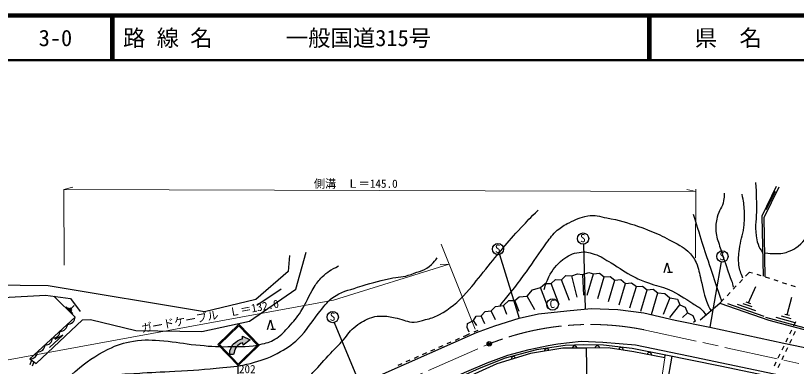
# Model space of a CAD drawing. Units: millimetres, scale not verified. Extents: x 40000 to 680000, y 20000 to 380000.
# Drawn here: x 156364 to 330856, y 301530 to 380000 of the extents above; entities that cross this region are included whole.
import ezdxf
from ezdxf.enums import TextEntityAlignment as Align

# ---------------------------------------------------------------- set-up
doc = ezdxf.new("R2010")
doc.units = ezdxf.units.MM
doc.header["$LTSCALE"] = 1000
doc.header["$PDMODE"] = 32
doc.header["$PDSIZE"] = 500
doc.linetypes.add('CHAIN', pattern=[18.5, 12, -1.5, 3.5, -1.5])
for name, color, linetype, lineweight in [('M-BGD', 7, 'Continuous', 25), ('M-BMK', 2, 'CHAIN', 13), ('M-BMK-SRVR', 3, 'Continuous', 25), ('M-STR-HTXT', 7, 'Continuous', 13), ('M-STR-STRC', 7, 'Continuous', 25), ('M-TTL', 2, 'Continuous', 140), ('M-TTL-LINE', 7, 'Continuous', 50)]:
    doc.layers.add(name, color=color, linetype=linetype, lineweight=lineweight)
doc.layers.add('M-TTL-TXT', color=7, linetype='Continuous')
doc.styles.add('@ＭＳ ゴシック', font='')
doc.styles.add('ＭＳ ゴシック', font='')
doc.styles.get('@ＭＳ ゴシック').set_extended_font_data('@MS Gothic')
doc.styles.get('ＭＳ ゴシック').set_extended_font_data('MS Gothic')

msp = doc.modelspace()

# ---------------------------------------------------------------- hatches: boundary and pattern name
at = {"layer": 'M-STR-STRC'}
msp.add_hatch(color=256, dxfattribs=at).paths.add_polyline_path([(207152, 306812), (207186, 306262), (208799, 307492), (207062, 308309), (207081, 307674), (206940, 307676), (206514, 307513), (205988, 307253), (205589, 306978), (205075, 306548), (204860, 306326), (204511, 305654), (204275, 304995), (204263, 304205), (205095, 304193), (205173, 304671), (205249, 305008), (205424, 305386), (205526, 305596), (205713, 305890), (206014, 306195), (206314, 306459), (206628, 306637)])
msp.add_hatch(color=256, dxfattribs=at).paths.add_polyline_path([(207152, 306812), (207186, 306262), (208799, 307492), (207062, 308309), (207081, 307674), (206940, 307676), (206514, 307513), (205988, 307253), (205589, 306978), (205075, 306548), (204860, 306326), (204511, 305654), (204275, 304995), (204263, 304205), (205095, 304193), (205173, 304671), (205249, 305008), (205424, 305386), (205526, 305596), (205713, 305890), (206014, 306195), (206314, 306459), (206628, 306637)])

# ---------------------------------------------------------------- linework, layer by layer
at = {"layer": 'M-BGD'}
for p, q in [((324126, 336645), (326180, 340704)), ((283279, 328885), (283643, 314297)), ((264496, 326556), (268908, 312311)), ((301297, 322527), (301946, 324690)), ((301946, 324690), (302595, 322527)), ((314016, 324909), (311545, 310330)), ((278361, 320927), (279351, 321839)), ((279351, 321839), (280698, 321817)), ((280698, 321817), (281902, 322253)), ((281848, 317011), (280698, 321817)), ((281902, 322253), (283055, 322055)), ((283055, 322055), (284442, 322506)), ((283055, 322055), (283307, 317497)), ((284082, 317454), (285512, 322245)), ((284442, 322506), (285512, 322245)), ((285512, 322245), (286853, 322367)), ((286478, 316739), (287908, 321530)), ((286853, 322367), (287908, 321530)), ((287908, 321530), (289249, 321652)), ((289249, 321652), (290303, 320815)), ((303136, 322527), (302054, 322527)), ((319500, 321690), (320408, 322644)), ((320408, 322644), (321027, 322448)), ((321981, 322145), (322934, 321843)), ((323887, 321541), (324841, 321239)), ((273689, 319146), (274679, 320059)), ((274679, 320059), (276025, 320037)), ((276025, 320037), (277015, 320949)), ((277806, 315365), (276025, 320037)), ((277015, 320949), (278361, 320927)), ((280142, 316255), (278361, 320927)), ((288873, 316024), (290303, 320815)), ((290303, 320815), (291644, 320937)), ((291269, 315309), (292699, 320100)), ((291644, 320937), (292699, 320100)), ((292699, 320100), (294040, 320222)), ((293664, 314594), (295095, 319385)), ((294040, 320222), (295095, 319385)), ((295095, 319385), (296435, 319507)), ((296435, 319507), (297490, 318670)), ((316742, 318793), (317431, 319517)), ((318121, 320242), (318811, 320966)), ((320149, 315738), (321815, 319408)), ((325794, 320937), (326747, 320635)), ((327700, 320333), (328654, 320031)), ((329607, 319728), (330560, 319426)), ((210259, 315193), (215732, 318902)), ((270657, 317274), (271871, 318650)), ((271871, 318650), (273689, 319146)), ((275470, 314474), (273689, 319146)), ((296060, 313879), (297490, 318670)), ((297490, 318670), (298831, 318792)), ((298455, 313164), (299886, 317955)), ((298831, 318792), (299886, 317955)), ((299886, 317955), (301467, 317855)), ((301467, 317855), (302549, 316862)), ((315363, 317345), (316052, 318069)), ((169641, 312537), (164897, 317227)), ((265367, 315164), (266629, 316281)), ((266629, 316281), (267944, 316281)), ((267944, 316281), (268929, 317125)), ((268917, 313795), (267944, 316281)), ((268929, 317125), (270657, 317274)), ((272414, 314193), (270657, 317274)), ((302549, 316862), (301111, 313124)), ((302549, 316862), (304289, 316578)), ((304289, 316578), (304781, 315325)), ((313765, 315667), (314673, 316621)), ((320658, 315558), (319641, 315919)), ((328777, 313028), (329874, 317038)), ((169176, 313379), (167667, 314873)), ((168948, 313903), (168194, 314651)), ((168909, 314241), (168532, 314615)), ((168720, 314428), (169418, 315132)), ((262664, 313931), (263581, 314917)), ((263581, 314917), (265367, 315164)), ((266142, 313110), (265367, 315164)), ((302580, 312489), (304781, 315325)), ((304781, 315325), (306001, 314756)), ((306001, 314756), (306493, 313503)), ((323639, 312664), (315503, 315558)), ((321798, 313930), (317730, 315377)), ((320973, 314834), (318940, 315558)), ((159548, 303214), (169641, 312537)), ((258733, 311821), (259299, 312794)), ((259299, 312794), (260404, 312862)), ((260404, 312862), (261320, 313848)), ((261250, 311073), (260404, 312862)), ((261320, 313848), (262664, 313931)), ((263601, 311949), (262664, 313931)), ((305393, 312469), (306493, 313503)), ((306493, 313503), (307714, 312935)), ((307714, 312935), (308205, 311682)), ((332604, 310134), (324010, 312484)), ((330613, 311294), (326315, 312469)), ((329695, 312161), (327546, 312748)), ((329314, 312881), (328240, 313174)), ((212643, 309803), (213291, 311967)), ((213291, 311967), (213940, 309803)), ((227566, 311349), (233264, 297556)), ((257287, 310238), (257341, 311157)), ((257341, 311157), (258733, 311821)), ((259469, 310652), (258733, 311821)), ((308205, 311682), (307837, 311336)), ((330279, 310638), (330712, 311539)), ((214481, 309803), (213400, 309803)), ((256959, 308450), (257898, 308858)), ((257720, 309157), (257287, 310238)), ((258816, 309255), (259755, 309662)), ((329411, 308836), (329845, 309737)), ((330595, 309328), (330164, 308425)), ((163962, 305784), (166941, 308521)), ((166941, 308521), (165130, 307536)), ((254641, 307431), (255556, 307833)), ((256471, 308236), (256959, 308450)), ((328544, 307034), (328977, 307935)), ((329734, 307522), (329304, 306619)), ((249148, 305014), (250064, 305417)), ((250979, 305820), (251894, 306222)), ((252810, 306625), (253725, 307028)), ((284182, 291957), (283938, 305595)), ((327676, 305232), (328110, 306133)), ((328874, 305717), (328444, 304814)), ((245487, 303404), (246402, 303806)), ((247318, 304209), (248233, 304612)), ((300421, 288846), (303078, 303825)), ((301453, 303423), (301545, 304063)), ((326809, 303430), (327243, 304331)), ((328014, 303911), (327583, 303008)), ((159946, 302921), (159539, 301882)), ((160468, 302537), (160096, 301581)), ((241826, 301793), (242741, 302196)), ((243656, 302598), (244572, 303001)), ((325941, 301628), (326375, 302529)), ((327153, 302106), (326723, 301203))]:
    msp.add_line(p, q, dxfattribs=at)
for points in [[(326327, 341764), (323138, 335116), (323444, 321682)], [(323858, 321550), (323652, 334846), (326976, 341710)], [(217556, 326320), (217252, 322733), (210016, 316470), (198585, 313733), (163622, 319571), (144711, 319753), (142340, 320848), (128415, 319692), (122396, 320908), (117288, 318841), (111694, 321212), (111025, 323341)], [(159548, 303214), (160926, 302201), (171303, 311929), (173087, 312051), (183262, 309538), (197977, 309355), (208618, 311666), (218955, 318841), (221326, 327050)], [(93963, 299428), (98141, 306187), (100898, 306795), (104262, 312713), (106289, 314781), (109208, 316686), (110059, 317375), (111153, 317578), (121990, 314443), (129044, 316767), (134611, 318226), (145400, 316510), (163034, 317483), (168628, 316713), (170776, 313835)], [(226742, 294900), (233264, 297556), (259394, 309150), (263469, 310575), (268908, 312311), (273211, 313304), (279575, 313953), (284967, 314480), (290926, 314236), (296763, 313547), (303735, 311885), (311545, 310330), (328058, 306697), (336312, 305045)], [(309387, 311958), (313765, 315667), (324710, 311836), (333405, 309586), (332924, 305723)], [(151167, 271582), (157058, 270691), (159085, 270501), (168246, 270231), (176543, 270528), (182515, 271150), (188407, 272204), (197811, 274852), (204561, 277251), (212283, 280656), (257218, 300357), (261718, 302350), (266339, 304026), (271149, 305323), (275392, 306188), (277527, 306593), (282761, 307142), (287625, 306980), (294886, 306332), (306723, 303863), (373019, 289914)], [(335599, 297018), (313835, 301575), (301305, 304112), (294171, 305571), (287725, 306260), (283347, 306382), (279212, 306179), (272808, 305206), (265795, 303387), (259957, 301026), (252372, 297639), (242301, 293189), (208456, 278173), (201889, 275551), (198971, 274524)], [(301453, 303423), (294561, 304818), (288805, 305683), (283938, 305595), (278671, 305602), (271428, 304386), (263888, 302089), (253904, 297553), (221855, 283410), (208197, 277354), (199349, 273713)]]:
    msp.add_lwpolyline(points, dxfattribs=at)
for centre, radius in [((283196, 330132), 1250), ((264164, 327761), 1250), ((314328, 326119), 1250), ((276375, 315375), 1282), ((227255, 312560), 1250)]:
    msp.add_circle(centre, radius, dxfattribs=at)
for centre, radius, start, end in [((168080, 312540), 1561, 265.55108, 359.90592), ((166398, 310986), 1561, 265.55108, 359.90592), ((164716, 309432), 1561, 265.55108, 359.90592), ((163033, 307878), 1561, 265.55108, 359.90592), ((161351, 306324), 1561, 265.55108, 359.90592), ((275049, 304994), 500, 9.53165, 189.53165), ((281304, 305599), 500, 359.92586, 179.92586), ((286371, 305639), 500, 1.03445, 181.03445), ((291683, 305251), 500, 351.45608, 171.45608), ((159669, 304770), 1561, 265.55108, 359.90592), ((267658, 303237), 500, 16.94386, 196.94386), ((298007, 304121), 500, 348.55454, 168.55454)]:
    msp.add_arc(centre, radius, start, end, dxfattribs=at)
for points, knots in [([(321756, 342643), (321880, 339908), (321910, 339174), (321932, 336950), (321956, 334536), (321562, 333169), (321844, 330772), (321932, 330024), (322032, 329605), (322285, 328896), (322573, 328090), (322773, 327793), (323300, 326954)], [0, 0, 0, 0, 1, 1, 1, 2, 2, 2, 3, 3, 3, 4, 4, 4, 4]), ([(314703, 340298), (314733, 339548), (314693, 339265), (314604, 338610), (314396, 337083), (313473, 336446), (313164, 334936), (312914, 333715), (312784, 333003), (312866, 331759), (312954, 330421), (313321, 329715), (313710, 328433), (314346, 326338), (314808, 325198), (315497, 323120), (315713, 322470), (315821, 322102), (316040, 321452), (316242, 320849), (316431, 320536), (316599, 319923), (316669, 319666), (316695, 319575), (316760, 319261)], [0, 0, 0, 0, 1, 1, 1, 2, 2, 2, 3, 3, 3, 4, 4, 4, 5, 5, 5, 6, 6, 6, 7, 7, 7, 8, 8, 8, 8]), ([(323786, 326932), (324861, 326819), (325182, 326773), (326080, 326778), (326754, 326781), (327138, 326753), (327801, 326866), (328385, 326966), (328708, 327066), (329258, 327285), (330086, 327615), (330566, 327831), (331244, 328410), (332875, 329806), (333652, 330820), (334664, 332713), (335334, 333967), (335502, 334768), (335966, 336111), (336403, 337376), (336365, 338173), (336848, 339421), (336986, 339778), (337030, 339910), (337223, 340326)], [0, 0, 0, 0, 1, 1, 1, 2, 2, 2, 3, 3, 3, 4, 4, 4, 5, 5, 5, 6, 6, 6, 7, 7, 7, 8, 8, 8, 8]), ([(318909, 321239), (318388, 322507), (318207, 323004), (318026, 324196), (317820, 325560), (317964, 326355), (318115, 327726), (318330, 329677), (318920, 330696), (319130, 332647), (319284, 334079), (319314, 334894), (319240, 336332), (319165, 337800), (319059, 338347), (318733, 340061)], [0, 0, 0, 0, 1, 1, 1, 2, 2, 2, 3, 3, 3, 4, 4, 4, 5, 5, 5, 5]), ([(168834, 286793), (171188, 288191), (171833, 288588), (173821, 289617), (175436, 290453), (176299, 291037), (178013, 291647), (179437, 292154), (180281, 292304), (181764, 292596), (183223, 292883), (184062, 292914), (185537, 293103), (187837, 293398), (189124, 293579), (191429, 293831), (196162, 294350), (198827, 294506), (203565, 294979), (206048, 295227), (207440, 295362), (209920, 295641), (211759, 295848), (212798, 295910), (214620, 296237), (215994, 296483), (216756, 296689), (218084, 297119), (219129, 297457), (219752, 297604), (220688, 298178), (221658, 298774), (222018, 299358), (222817, 300170), (224425, 301803), (225226, 302812), (226789, 304489), (227883, 305663), (228530, 306289), (229619, 307468), (230718, 308658), (231103, 309573), (232399, 310546), (233669, 311499), (234467, 311981), (235974, 312482), (236900, 312791), (237480, 312788), (238456, 312780), (239712, 312770), (240399, 312515), (241634, 312284), (243137, 312003), (243928, 311397), (245456, 311440), (246449, 311467), (246982, 311720), (247939, 311986), (249126, 312316), (249839, 312432), (250918, 313028), (253645, 314538), (254994, 315770), (257124, 318048), (258940, 319990), (259742, 321266), (261443, 323310), (264487, 326970), (266065, 329137), (269337, 332594), (270803, 334143), (271295, 334675), (273160, 336492)], [0, 0, 0, 0, 1, 1, 1, 2, 2, 2, 3, 3, 3, 4, 4, 4, 5, 5, 5, 6, 6, 6, 7, 7, 7, 8, 8, 8, 9, 9, 9, 10, 10, 10, 11, 11, 11, 12, 12, 12, 13, 13, 13, 14, 14, 14, 15, 15, 15, 16, 16, 16, 17, 17, 17, 18, 18, 18, 19, 19, 19, 20, 20, 20, 21, 21, 21, 22, 22, 22, 23, 23, 23, 24, 24, 24, 24]), ([(264621, 315165), (266013, 316826), (266380, 317270), (267467, 318652), (268691, 320207), (269355, 321096), (270512, 322701), (272321, 325208), (273162, 326737), (275047, 329188), (275919, 330322), (276341, 331040), (277430, 331968), (278355, 332756), (278960, 333107), (280045, 333656), (281592, 334440), (282509, 334866), (284215, 335179), (285864, 335481), (286838, 335063), (288485, 334748), (291313, 334208), (292884, 333781), (295601, 332829), (299351, 331514), (301363, 330492), (304835, 328559), (305572, 328149), (305973, 327876), (306590, 327301), (307491, 326462), (307947, 325879), (308443, 324753), (309071, 323326), (309111, 322414), (309535, 320913), (310149, 318743), (310147, 317401), (311091, 315353), (311333, 314828), (311412, 314618), (311753, 314029)], [0, 0, 0, 0, 1, 1, 1, 2, 2, 2, 3, 3, 3, 4, 4, 4, 5, 5, 5, 6, 6, 6, 7, 7, 7, 8, 8, 8, 9, 9, 9, 10, 10, 10, 11, 11, 11, 12, 12, 12, 13, 13, 13, 14, 14, 14, 14]), ([(314206, 316135), (313130, 319234), (312863, 320034), (312022, 322539), (310329, 327580), (309839, 329203), (307852, 335497)], [0, 0, 0, 0, 1, 1, 1, 2, 2, 2, 2]), ([(274501, 318704), (274831, 319998), (275022, 320477), (275543, 321534), (276404, 323278), (277155, 324190), (278671, 325406), (279890, 326384), (280777, 326800), (282320, 327045), (283621, 327251), (284416, 327071), (285672, 326672), (287271, 326165), (288008, 325488), (289470, 324662), (291515, 323505), (292499, 322570), (294608, 321534), (295825, 320936), (296538, 320663), (297810, 320193), (299562, 319546), (300640, 319447), (302353, 318704), (304585, 317736), (305692, 316890), (307740, 315576), (308537, 315065), (309087, 314885), (309726, 314186), (310125, 313749), (310282, 313541), (310619, 312961)], [0, 0, 0, 0, 1, 1, 1, 2, 2, 2, 3, 3, 3, 4, 4, 4, 5, 5, 5, 6, 6, 6, 7, 7, 7, 8, 8, 8, 9, 9, 9, 10, 10, 10, 11, 11, 11, 11]), ([(167906, 293277), (169873, 294929), (170528, 295452), (172374, 296603), (174464, 297907), (175688, 298632), (178034, 299384), (180096, 300044), (181387, 299801), (183545, 299979), (186816, 300250), (188659, 300258), (191935, 300476), (196145, 300757), (198517, 300781), (202709, 301270), (205125, 301552), (206523, 301555), (208865, 302214), (211257, 302887), (212633, 303272), (214823, 304448), (216799, 305509), (217935, 306157), (219539, 307724), (221543, 309682), (222203, 311191), (224007, 313335), (225236, 314795), (225734, 315845), (227284, 316959), (229176, 318319), (230591, 318485), (232795, 319243), (235566, 320195), (237191, 320505), (240043, 321179), (241872, 321611), (243008, 321442), (244760, 322122), (246611, 322841), (247919, 322956), (249328, 324356), (249864, 324890), (250122, 325138), (250569, 325846)], [0, 0, 0, 0, 1, 1, 1, 2, 2, 2, 3, 3, 3, 4, 4, 4, 5, 5, 5, 6, 6, 6, 7, 7, 7, 8, 8, 8, 9, 9, 9, 10, 10, 10, 11, 11, 11, 12, 12, 12, 13, 13, 13, 14, 14, 14, 15, 15, 15, 15]), ([(164846, 294992), (166844, 297584), (167591, 298459), (169679, 300354), (172257, 302694), (173959, 303768), (177059, 305352), (179120, 306404), (180408, 306798), (182686, 307205), (185295, 307671), (186826, 307404), (189471, 307238), (192280, 307062), (193817, 306593), (196621, 306345), (199419, 306097), (200994, 305881), (203803, 305947), (206810, 306019), (208559, 305831), (211482, 306543), (212811, 306867), (213596, 307095), (214725, 307867), (215918, 308683), (216419, 309361), (217406, 310416), (218562, 311651), (219202, 312371), (220120, 313792), (221436, 315827), (221770, 317205), (223066, 319253), (223676, 320217), (224087, 320723), (224886, 321537), (226085, 322757), (226786, 323065), (228494, 324019)], [0, 0, 0, 0, 1, 1, 1, 2, 2, 2, 3, 3, 3, 4, 4, 4, 5, 5, 5, 6, 6, 6, 7, 7, 7, 8, 8, 8, 9, 9, 9, 10, 10, 10, 11, 11, 11, 12, 12, 12, 13, 13, 13, 13])]:
    msp.add_open_spline(points, degree=3, knots=knots, dxfattribs=at)
at = {"layer": 'M-BMK'}
for p, q in [((296756, 309735), (360367, 295849)), ((214770, 285777), (262214, 306564))]:
    msp.add_line(p, q, dxfattribs=at)
msp.add_arc((284846, 249750), 61156, 78.76978, 111.72015, dxfattribs=at)
at = {"layer": 'M-BMK-SRVR'}
msp.add_circle((262214, 306564), 500, dxfattribs=at)
msp.add_point((262214, 306564), dxfattribs=at)
at = {"layer": 'M-STR-HTXT'}
for p, q in [((167129, 341138), (169131, 341630)), ((167220, 324173), (167129, 341138)), ((167129, 341138), (308407, 340625)), ((308407, 340625), (306409, 341133)), ((308319, 325845), (308410, 341168)), ((251489, 328885), (259105, 309868)), ((253275, 324425), (251217, 324308)), ((301453, 303423), (298008, 281452))]:
    msp.add_line(p, q, dxfattribs=at)
msp.add_lwpolyline([(140709, 303349), (149778, 302136), (227413, 316378), (253275, 324425)], dxfattribs=at)
at = {"layer": 'M-STR-STRC'}
for p, q in [((201539, 306399), (206243, 310960)), ((201895, 306393), (206237, 310604)), ((206237, 310604), (210448, 306262)), ((206243, 310960), (210804, 306256)), ((206100, 301695), (201539, 306399)), ((206106, 302052), (201895, 306393)), ((210804, 306256), (206100, 301695)), ((210448, 306262), (206106, 302052)), ((206001, 297429), (206100, 301695))]:
    msp.add_line(p, q, dxfattribs=at)
msp.add_lwpolyline([(204263, 304205), (204275, 304995), (204511, 305654), (204860, 306326), (205075, 306548), (205589, 306978), (205988, 307253), (206514, 307513), (206940, 307676), (207081, 307674), (207062, 308309), (208799, 307492), (207186, 306262), (207152, 306812), (206628, 306637), (206314, 306459), (206014, 306195), (205713, 305890), (205526, 305596), (205424, 305386), (205249, 305008), (205173, 304671), (205095, 304193)], close=True, dxfattribs=at)
at = {"layer": 'M-TTL'}
msp.add_line((680000, 380000), (40000, 380000), dxfattribs=at)
at = {"layer": 'M-TTL-LINE'}
for p, q in [((177750, 380000), (177750, 370000)), ((178250, 380000), (178250, 370000)), ((297750, 380000), (297750, 370000)), ((298250, 380000), (298250, 370000)), ((40000, 370000), (680000, 370000))]:
    msp.add_line(p, q, dxfattribs=at)

# ---------------------------------------------------------------- texts
at = {"layer": 'M-BGD'}
for s, style, p in [('S', 'ＭＳ ゴシック', (282517, 328759)), ('S', 'ＭＳ ゴシック', (263485, 326387)), ('S', 'ＭＳ ゴシック', (313649, 324746)), ('C', '@ＭＳ ゴシック', (275698, 314049)), ('S', 'ＭＳ ゴシック', (226576, 311186))]:
    msp.add_text(s, height=1833, dxfattribs=dict(at, style=style)).set_placement(p, align=Align.BOTTOM_LEFT)
at = {"layer": 'M-STR-HTXT', "style": 'ＭＳ ゴシック'}
msp.add_text('側溝\u3000Ｌ＝145.0', height=1833, dxfattribs=at).set_placement((223018, 340935), align=Align.BOTTOM_LEFT)
msp.add_text('ガードケーブル\u3000Ｌ＝132.0', height=1833, rotation=10.395, dxfattribs=at).set_placement((184703, 308543), align=Align.BOTTOM_LEFT)
at = {"layer": 'M-STR-STRC', "style": 'ＭＳ ゴシック'}
msp.add_text('202', height=1833, dxfattribs=at).set_placement((208140, 300929), align=Align.MIDDLE_CENTER)
at = {"layer": 'M-TTL-TXT', "style": 'ＭＳ ゴシック'}
for s, p in [('路 線 名', (180380, 375000)), ('一般国道315号', (216734, 375000)), ('3-0', (161521, 375000))]:
    msp.add_text(s, height=3666, dxfattribs=at).set_placement(p, align=Align.MIDDLE_LEFT)
msp.add_text('県\u3000名', height=3666, dxfattribs=at).set_placement((315625, 375000), align=Align.MIDDLE_CENTER)

doc.saveas('drawing.dxf')
